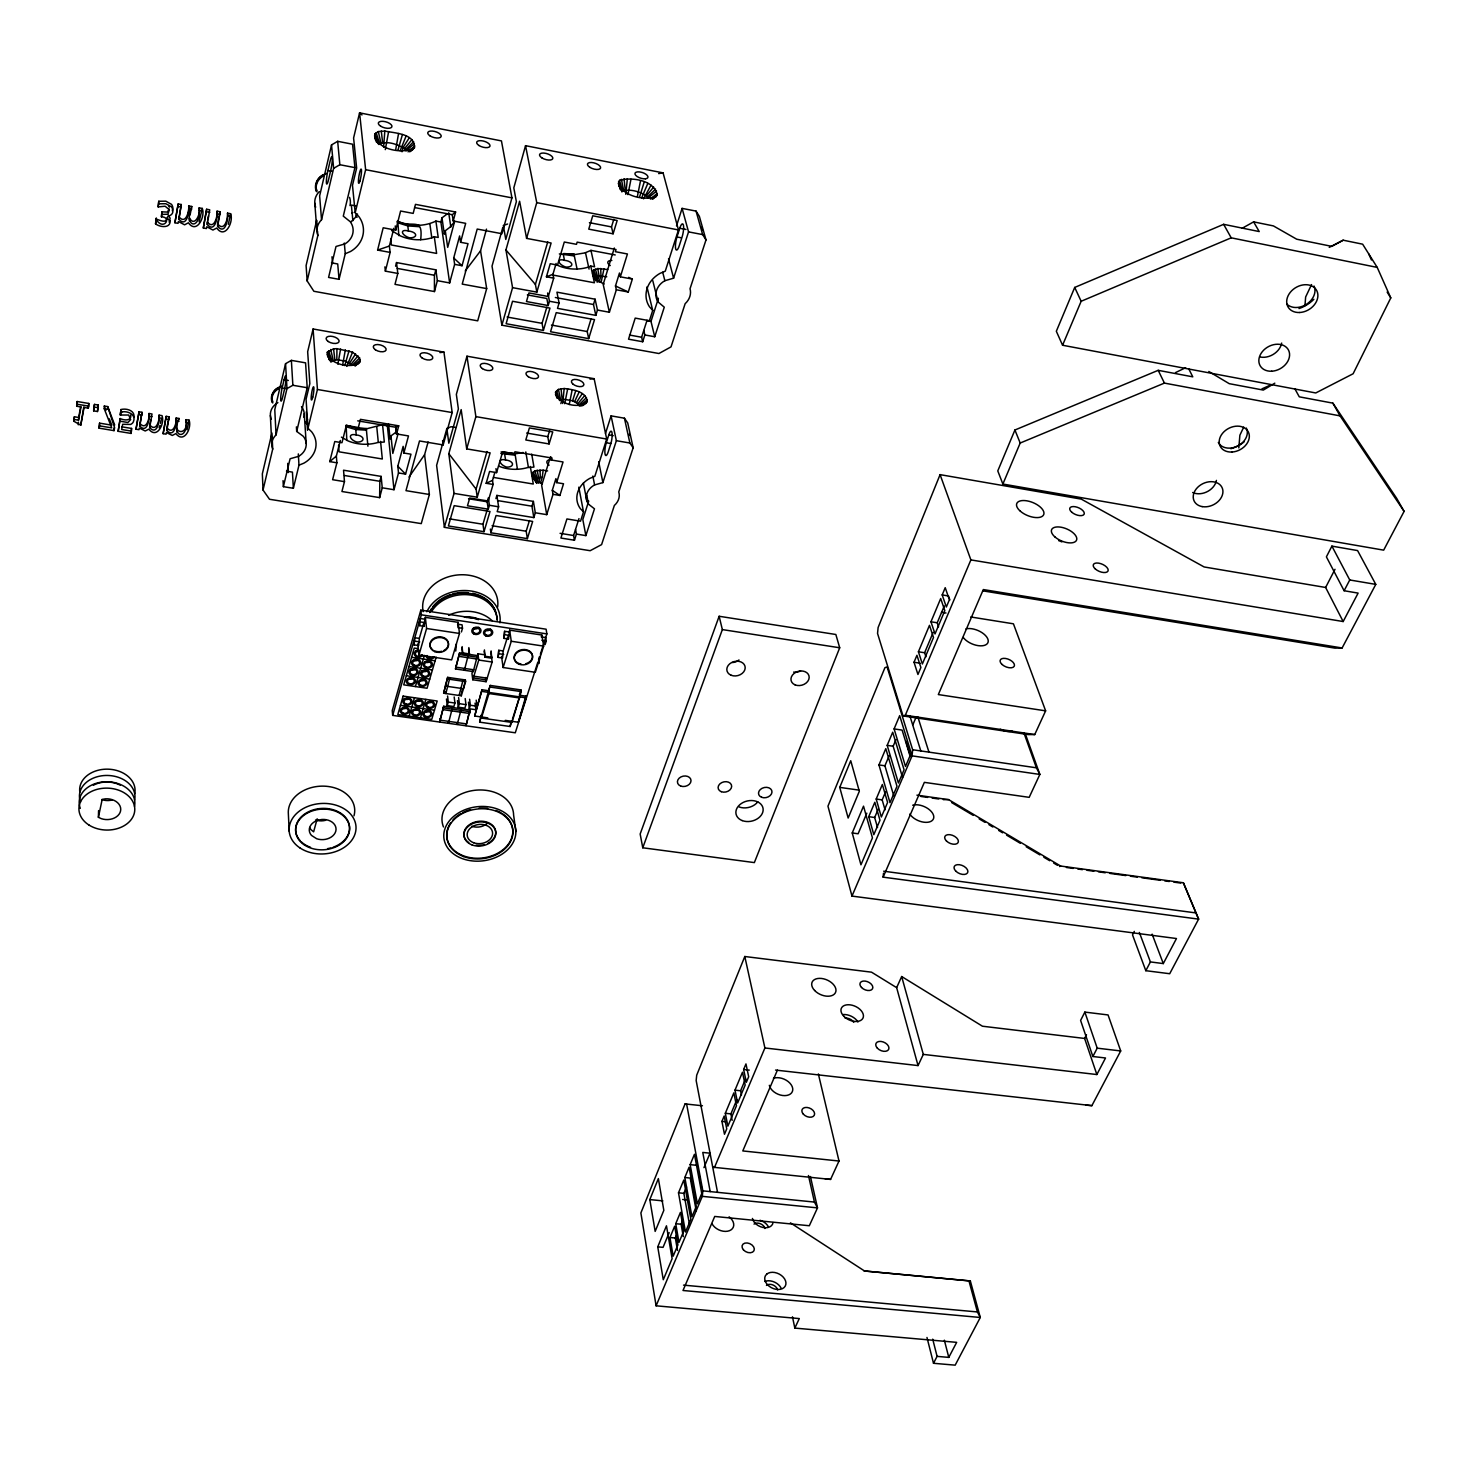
<?xml version="1.0" encoding="UTF-8"?>
<svg xmlns="http://www.w3.org/2000/svg" width="1478" height="1478" viewBox="0 0 1478 1478"><rect width="100%" height="100%" fill="white"/><g stroke="black" fill="none" stroke-linecap="round" stroke-linejoin="round"><path stroke-width="1.5" d="M176.159 417.997C176.972 423.244 174.367 438.818 166.848 430.467L169.139 416.833L166.183 416.334L163.134 433.682L166.09 434.162L166.423 432.537L172.298 435.456L175.919 433.59C183.826 444.102 192.103 428.047 189.073 420.158L186.117 419.66C189.147 437.396 169.527 433.719 179.115 418.496L176.159 417.997C176.824 423.188 173.166 435.474 166.866 427.77L169.139 416.833M163.134 433.682L166.183 416.334M166.848 430.467L166.866 427.77M149.703 427.585L152.012 413.988L149.038 413.489C149.795 418.754 147.32 434.366 139.745 425.978L141.999 412.307L139.024 411.826L136.013 429.211L138.987 429.692L139.32 428.066L145.232 430.985L148.853 429.137C156.834 439.668 165.037 423.595 162.026 415.651L159.051 415.152C159.79 420.436 156.04 432.703 149.721 424.888L149.703 427.585C157.241 436.065 159.864 420.473 159.051 415.152M166.94 218.208C166.349 226.54 150.091 213.737 158.552 222.476C165.259 228.61 171.282 216.915 161.435 216.841L161.933 211.871L167.199 212.056L169.305 209.192M161.435 216.841L161.933 211.871M156.335 220.813L156.354 218.264M161.915 214.421L167.919 214.199L169.342 209.728L165.111 206.218L158.164 206.902L158.774 201.267L165.813 201.174L171.485 204.333A7.833 6.891 8.3 0 1 172.852 208.176L172.335 210.892M158.164 206.902L158.774 201.267M158.756 203.816L165.795 203.724L171.485 206.865A7.833 6.891 8.2 0 1 172.852 210.726C173.388 217.765 162.192 214.901 170.155 220.795C170.617 228.684 159.735 227.242 155.541 223.843L156.169 218.227M336.929 348.66L352.54 352.133L359.579 357.935L352.004 365.417L345.87 361.223L336.836 359.653L336.929 348.66L333.566 348.808L327.266 352.281L329.483 360.189M384.816 131.043C394.571 133.186 415.226 133.426 414.468 147.782C403.18 154.525 375.56 149.888 374.821 134.036L378.331 131.579L384.816 131.043L383.596 147.135M379.643 497.624L379.828 481.292L381.121 476.396L343.543 470.207L344.466 481.643L341.935 491.509L379.643 497.624L382.248 487.814L381.121 476.396M136.013 429.211L139.024 411.826M139.745 425.978L141.999 412.307M346.813 440.407L346.148 425.128L355.939 427.936L366.285 428.509L367.911 446.19M130.766 415.022C131.727 421.267 123.764 420.436 120.198 418.533L118.148 431.299L131.062 433.423L131.579 428.435L121.713 426.809M131.062 433.423L131.579 428.435M564.171 388.511C572.522 389.453 586.323 391.245 587.283 401.591C579.099 409.665 557.502 404.067 555.525 392.206L558.425 389.416L564.171 388.511L562.675 403.494M620.446 189.757L618.469 183.586L619.504 180.353C631.753 176.843 654.736 180.113 657.193 195.244L652.98 198.994M627.337 178.727L625.804 194.375M118.148 431.299L120.198 418.533M120.124 421.212L127.921 422.505L130.655 419.604L128.715 415.022L120.346 415.022L120.956 409.554C126.295 408.039 135.219 410.404 133.925 417.424M120.568 415.059L120.642 412.38L121.787 412.048M120.346 415.022L120.956 409.554M109.298 418.791L111.792 425.165L99.58 423.151L99.063 428.158L114.046 430.634L114.12 427.918M98.398 817.297L102.185 799.395L105.492 798.841A13.856 10.401 1.2 0 1 120.568 810.96A13.856 10.401 1.2 0 1 101.261 818.646L98.398 817.297L98.583 810.591M114.046 430.634L114.619 427.696L107.709 406.598L104.31 406.044L104.236 408.722L111.718 427.863L99.488 425.867L99.58 423.151M592.66 271.527L595.837 278.899L592.604 273.208L593.583 270.141L597.74 268.534L607.68 269.532M97.474 411.512L98.287 405.046L94.481 404.399L93.761 408.187L93.668 410.866L97.474 411.512L98.287 405.046M93.668 410.866L94.481 404.399M74.362 416.778L73.9 421.267L80.754 425.221L84.08 407.466L88.31 408.168L88.791 403.457L77.189 401.517L76.69 406.228L81.013 406.949L78.537 420.177L74.233 419.475L74.362 416.778L78.667 417.48L78.537 420.177M88.31 408.168L88.791 403.457M78.297 424.814L78.408 422.117M80.754 425.221L83.784 406.986M76.69 406.228L77.189 401.517M535.701 481.588L535.886 478.281L542.278 477.135L543.147 470.189L534.814 470.817L532.172 473.477L532.801 477.191L536.662 482.826L532.801 477.191M398.838 235.649L397.767 221.016C412.177 229.127 423.355 215.64 420.676 239.732M1304.945 305.687L1305.647 296.986L1311.54 284.589M1238.823 447.908L1239.876 435.216L1243.719 427.142M1134.31 931.399L1132.517 934.89L1145.82 970.695L1169.708 973.725L1198.603 919.131L883.123 877.156L883.511 873.202M851.975 896.093L912.055 755.868L912.647 749.752L887.096 666.929L884.934 667.668L827.957 806.175L851.975 896.093L1176.47 938.53L1163.297 963.582L1150.401 961.919L1139.372 932.47M656.103 1305.813L702.29 1196.349L702.844 1190.862L686.623 1104.048L685.071 1103.918L640.879 1212.958L656.103 1305.813L799.302 1318.579L794.831 1328.094L956.672 1342.357L948.784 1357.395L937.089 1356.379L933.505 1363.289L955.176 1365.155L980.284 1317.471L970.344 1280.964L864.297 1270.969L970.344 1280.964M603.966 268.848L601.103 282.464M340.587 349.03L337.889 364.235M345.335 349.88L342.637 365.066M388.64 131.56L385.296 149.629M398.561 133.519L395.753 149.352M355.089 366.101L359.948 361.907L359.579 357.935M567.663 388.88L564.707 403.716M572.189 389.675L569.252 404.492M630.977 179.207L627.91 194.634M640.454 181.055L637.387 196.482M73.9 421.267L74.233 419.475M78.667 417.48L80.717 406.468M99.063 428.158L99.488 425.867M155.541 223.843L156.151 220.776M199.16 207.862C201.23 231.27 182.81 227.594 191.789 206.495L188.685 205.904C189.535 211.354 186.764 228.517 178.856 219.206L181.295 204.537L178.173 203.946L174.921 222.753L178.044 223.326L178.395 221.515L184.584 224.822L188.408 222.79C196.666 234.503 205.571 216.712 202.283 208.435L199.16 207.862C200.86 213.811 194.634 227.741 189.424 217.968M174.921 222.753L178.173 203.946M178.856 219.206L181.295 204.537M188.685 205.904C189.369 211.317 185.637 225.377 178.856 216.656M149.038 413.489C149.777 418.717 146.119 431.022 139.782 423.281M190.052 215.031L191.789 206.495M150.035 423.65L150.83 419.77M202.283 208.435L199.105 221.792M160.418 423.373L161.213 419.512M217.654 226.337L220.185 211.779L217.081 211.188C217.987 216.601 215.086 233.727 207.271 224.453L209.728 209.821L206.624 209.248L203.317 227.982L206.421 228.554L206.791 226.762L212.924 230.051L216.749 228.018C224.933 239.695 233.912 221.922 230.605 213.719L227.52 213.128C228.166 218.541 224.286 232.545 217.58 223.788L217.654 226.337C225.432 235.704 228.48 218.578 227.52 213.128M203.317 227.982L206.624 209.248M207.641 219.889L208.472 215.862M217.081 211.188C217.709 216.545 213.959 230.586 207.216 221.903L207.271 224.453M217.931 222.402L220.185 211.779M179.115 418.496C170.173 437.931 188.685 441.072 186.117 419.66M228.333 224.342L230.605 213.719M187.022 429.765L189.073 420.158M344.3 243.039L345.261 253.717L339.053 279.324L328.578 277.421L336.005 246.475L344.891 243.907A18.105 16.055 -0.4 0 0 350.249 221.718L343.284 216.139L354.923 167.624L352.558 144.216L337.668 141.315L331.534 144.918L319.636 195.946L321.539 219.76A18.105 16.055 -0.4 0 0 317.844 235.501L307.165 280.949L313.872 291.277L477.708 320.837L486.687 288.598L480.553 250.835L486.502 229.127M327.894 170.58L330.037 161.435A9.237 1.201 -80.7 0 1 332.291 157.721A9.237 1.201 -80.7 0 1 330.795 170.099L328.652 179.263A9.219 1.201 -80.7 0 1 326.398 182.903A9.219 1.201 -80.7 0 1 327.894 170.58L332.328 171.43M298.316 453.912L298.981 465.182L293.365 488.276L283.37 486.668L290.094 458.753L298.519 456.369A17.219 14.429 -0.5 0 0 303.378 436.379L296.69 431.428L307.221 387.735L305.558 362.849L291.369 360.373L285.568 363.68L274.779 409.683L276.053 434.883A17.219 14.429 -0.5 0 0 272.709 449.072L263.029 490.031L269.513 499.268L421.267 523.618L429.377 494.483L424.592 454.744L428.103 441.94M282.132 387.993L284.072 379.754A8.665 1.108 -81.2 0 1 286.03 377.112A8.665 1.108 -81.2 0 1 284.57 388.954L282.631 397.212A8.646 1.108 -81.3 0 1 280.691 399.781A8.646 1.108 -81.3 0 1 282.132 387.993L286.363 388.714M321.539 219.76L333.622 168.363L331.534 144.918M276.053 434.883L286.972 388.603L285.568 363.68M429.377 494.483L405.988 490.659L419.512 440.961L443.16 444.933L452.176 412.565L443.954 352.133L313.096 328.984L307.664 351.709L309.844 383.615L306.075 399.226L307.978 428.269L311.599 431.761A27.066 22.669 -0.5 0 1 303.914 463.15L298.981 465.182M345.261 253.717L350.471 251.519A28.451 25.218 -0.4 0 0 358.951 216.693L355.2 212.758L365.639 169.693L359.579 112.845L501.448 140.909L511.942 197.867L501.947 233.727L477.209 229.053L462.226 284.109L486.687 288.598M307.978 428.269L317.437 389.49L313.096 328.984M398.007 149.943L402.441 134.516M344.78 365.583L349.03 350.766M400.15 150.774L406.136 135.939M346.813 366.378L352.54 352.133M402.034 151.791L403.143 147.394L409.351 137.676M395.587 266.206L396.529 262.567L435.862 269.827L437.359 280.672L434.458 291.554L394.995 284.349L397.804 273.43L385.37 271.139L390.118 252.405L377.611 250.078L383.19 227.778L395.753 230.143L400.593 211.021L413.175 213.405L415.484 204.37L455.612 212.001L453.229 220.998L465.681 223.344L460.582 242.3L468.027 243.685L462.041 265.726L454.651 264.359L453.709 258.003L459.621 235.963L460.582 242.3M344.466 481.643L332.605 479.703L336.892 462.799L329.742 461.616L334.785 441.516L341.972 442.698L346.332 425.479L358.341 427.493L360.429 419.346L398.727 425.83L396.584 433.941L408.482 435.936L403.882 453.025L410.976 454.208L405.582 474.105L398.506 472.942L397.804 466.235L403.143 446.356L403.882 453.025M336.892 462.799L336.356 456.074L340.309 440.481M390.118 252.405L389.379 246.032L393.869 228.259M437.359 280.672L449.645 282.945L440.887 222.014L441.977 217.857L447.021 214.07M397.397 430.394A39.278 33.273 -3.2 0 1 394.811 433.091L390.968 435.881L390.118 439.058L388.548 423.927M454.54 221.497A41.199 36.876 -4.8 0 1 449.349 227.686L445.284 230.734L444.342 234.226L441.977 217.857M434.458 291.554L434.421 275.259L435.862 269.827M398.044 433.793L392.815 453.432L390.968 435.881M454.651 221.294L447.705 247.38L445.284 230.734M382.248 487.814L393.998 489.717L398.506 472.942M449.645 282.945L454.651 264.359M501.097 451.917L515.009 453.561L517.411 469.191M317.179 818.794L313.632 831.837L311.156 829.823A13.357 10.087 -3.6 0 1 309.641 827.495M563.173 253.976L574.185 254.253L563.617 253.532M455.501 427.475L451.049 426.736L446.873 428.491L436.62 465.348L444.379 527.332L590.165 550.703L601.601 544.606L614.349 505.476A16.609 13.69 -11.5 0 0 618.765 491.934L633.157 447.779L627.707 422.93L624.437 418.2L611.079 415.872L605.5 433.423M575.552 529.364L576.42 534.075L574.462 540.227L560.901 538.047L566.924 518.944L580.54 521.18L583.496 511.85L580.3 508.561A26.105 21.523 -11.5 0 1 589.888 478.336L594.821 476.341L606.701 439.04L594.138 378.701L466.974 356.198L456.351 394.386L458.383 408.981L448.813 443.215L446.873 428.491M502.742 227.649L492.026 266.151L501.892 325.197L658.929 353.519L671.012 346.887L685.145 303.692A17.496 15.094 -16.5 0 0 690.041 288.727L706.004 239.916L699.371 216.379L696.046 211.095L682.097 208.38L676.499 225.912M643.798 330.462L644.87 334.952L642.69 341.751L628.538 339.183L635.207 318.103L649.415 320.708L652.722 310.417L649.433 306.722A27.491 23.722 -16.5 0 1 660.075 273.338L665.266 271.176L678.457 229.94L663.086 172.871L525.54 145.675L513.808 187.872L516.376 201.655L505.79 239.454L503.333 225.506L507.619 224.009M160.03 425.294L159.125 427.733M448.813 453.709L461.173 409.609L466.697 448.887L490.123 452.841L477.246 497.199L454.042 493.393L448.813 453.709L476.101 489.144L477.246 497.199M505.938 249.967L519.609 201.23L526.593 238.383L551.109 243.02L536.847 292.127L512.57 287.656L505.938 249.967L535.405 284.46L536.847 292.127M509.06 631.956L504.608 631.291L503.998 638.385L508.45 639.05L509.633 630.145L541.872 635.041L541.281 636.852L545.715 637.517L546.287 640.972L545.123 644.593L544.569 641.138L546.878 633.896L546.103 629.203L420.824 610.137L392.243 710.604L392.686 715.389L515.286 732.792L537.844 662.144M444.379 527.332L454.042 493.393M466.697 448.887L475.879 416.63L466.974 356.198M501.892 325.197L512.57 287.656M526.593 238.383L536.754 202.634L525.54 145.675M392.686 715.389L421.341 614.83L420.824 610.137M414.136 644.87L414.819 637.739L419.327 638.422L418.662 645.535L414.136 644.87L413.766 641.378M419.623 625.656L420.288 618.506L424.814 619.19L424.149 626.339L419.623 625.656L419.235 622.183M419.327 638.422L423.78 622.866L424.149 626.339M424.814 619.19L425.35 617.361L458.088 622.33L459.492 633.452L451.658 659.89L418.958 655.05L417.757 643.872M418.958 655.05L426.588 628.501L425.35 617.361M415.41 686.549L424.408 655.364M409.147 716.183L414.487 697.745M476.101 489.144L487.001 451.492M535.405 284.46L547.747 241.856M488.257 509.171L487.167 501.781L488.313 497.901L489.403 505.291L488.257 509.171L467.473 505.79L469.727 498.012L488.22 501.024L493.098 484.433L486.151 483.288L489.587 471.464L496.571 472.627L502.686 451.806L514.344 453.764L514.935 451.788L552.088 458.051L551.479 460.027L563.044 461.967L556.652 482.622L563.524 483.768L559.885 495.463L553.012 494.336L552.31 490.308L555.913 478.613L556.652 482.622M548.079 294.214L549.446 301.253L548.19 305.54L526.464 301.549L528.939 292.94L548.301 296.505L553.696 278.141L546.417 276.792L550.241 263.712L557.52 265.079L564.3 242.022L576.494 244.332L577.159 242.133L616.012 249.505L615.347 251.685L627.429 253.976L620.354 276.829L632.344 279.083L628.298 291.997L616.344 289.78L615.476 285.956L619.467 273.024L620.354 276.829M436.176 657.119L427.068 688.249L403.716 684.85L414.209 648.066L418.145 648.657M420.454 717.791L425.849 699.39M493.098 484.433L492.507 480.405L494.797 472.554M553.696 278.141L552.938 274.317L556.116 263.453M484.027 531.674L489.994 511.48L454.189 505.661L448.388 525.965L484.027 531.674L482.955 524.247L487.112 510.132M543.387 330.444L549.964 308.108L512.533 301.272L506.123 323.719L543.387 330.444L542.056 323.349L546.823 307.147M461.413 631.956L462.503 628.298L457.995 627.633L458.088 622.33M495.924 498.622L496.885 495.407L533.392 501.393L535.313 512.792L533.835 517.596L497.181 511.628L498.603 506.788L496.885 495.407M447.649 677.349L443.64 693.219L461.321 695.787L465.607 681.617L465.385 679.954L447.649 677.349L443.64 693.219M455.741 651.059L456.388 643.965M490.899 532.782L496.035 515.489L532.653 521.438L527.387 538.639L490.899 532.782L490.363 529.069M559.09 303.008L557.502 308.366L595.819 315.368L597.463 310.047L595.098 299.203L556.929 292.164L559.09 303.008L549.446 301.253M443.677 706.244L439.705 721.911L443.677 706.244L470.059 710.05L466.013 725.643L465.81 723.961M477.394 655.585L459.566 652.925L455.483 668.961L473.256 671.585L477.93 653.775L484.599 654.772M455.483 668.961L459.566 652.925M454.189 696.988L454.928 703.029L453.857 706.558L447.224 705.597L448.277 702.087L447.575 696.027M468.84 647.586L469.394 654.865L462.688 653.867L462.152 646.588M459.122 695.454L463.168 679.621M461.653 692.332L462.725 688.803M465.385 679.954L463.464 688.711L445.746 686.143L445.543 684.462M465.2 698.577L465.958 704.636L464.905 708.147L458.272 707.186L459.344 703.676L458.605 697.616M490.881 652.186L492.137 662.033L486.096 681.709L472.775 679.769L478.761 660.056L477.93 653.775M549.095 443.936L552.754 431.927L529.401 427.918L525.798 439.982L549.095 443.936L547.784 436.657L549.594 430.671M613.111 233.801L617.176 220.481L592.733 215.788L588.761 229.145L613.111 233.801L611.504 226.91L613.813 219.317M596.262 280.524L597.555 276.275L595.32 269.125M535.701 481.736L536.976 477.542L534.814 470.817M597.149 282.28L599.089 275.906L597.74 268.534M536.551 483.398L538.472 477.08L537.179 470.115M560.846 403.605L562.139 399.374L561.03 388.696M599.015 282.224L600.973 275.85L600.696 268.442M475.048 703.122L475.916 709.717L469.302 708.775L470.373 705.265L469.616 699.223M491.102 650.911L491.712 658.19L485.024 657.193L484.433 649.914M538.361 483.251L540.283 476.951L540.006 469.912M533.835 517.596L531.932 506.197L533.392 501.393M595.819 315.368L593.472 304.505L595.098 299.203M468.896 713.874L466.549 723.906L440.222 720.174L440.038 718.474M470.059 710.05L469.745 713.468L443.345 709.68L443.16 707.999M540.357 483.435L542.278 477.135M527.387 538.639L526.186 531.23L529.457 520.496M588.687 338.628L594.525 319.618L556.227 312.634L550.555 331.737L588.687 338.628L587.209 331.534L591.071 318.897M550.352 457.072L541.669 485.412L546.731 514.64L535.313 512.792M614.312 248.008L603.19 284.404L609.379 312.246L597.463 310.047M488.59 690.725L490.234 685.423L520.977 689.93L521.217 691.593L511.961 722.428L481.403 718.068L488.978 693.533L488.59 690.725L481.994 689.764L474.678 715.999L487.795 717.883M474.678 715.999L481.994 689.764M587.357 399.688L579.376 406.117L577.861 403.697L572.633 400.778L575.773 390.561M503.185 650.967L498.751 650.302L498.141 657.377L502.575 658.043L503.185 650.967L507.268 637.794M639.568 197.054L644.205 182.034M498.141 657.377L498.751 650.302M503.998 638.385L504.608 631.291M481.034 715.26L479.648 722.151L510.15 726.511L511.794 721.301L511.961 722.428M479.648 722.151L490.234 685.423M641.674 197.867L647.807 183.42M643.558 198.865L651.041 185.138M546.731 514.64L553.012 494.336M609.379 312.246L616.344 289.78M541.872 635.041L543.664 646.126L535.313 672.287L503.13 667.52L511.277 641.249L509.633 630.145M397.767 221.016L397.268 222.605L407.799 225.912L418.958 226.67L418.828 224.989M511 721.356L510.15 726.511M520.977 689.93L519.295 695.196L525.854 696.156L526.113 697.838L518.316 722.243L505.254 720.377M512.441 719.269L518.907 698.909M574.462 540.227L573.593 535.516L578.97 518.612M606.294 442.753L608.807 434.883A8.406 1.995 -80.5 0 1 611.984 432.537A8.406 1.995 -80.5 0 1 610.728 444.047L608.197 451.935A8.388 1.995 -80.5 0 1 605.056 454.226A8.388 1.995 -80.5 0 1 606.294 442.753L610.765 443.529M525.854 696.156L518.316 722.243M588.724 501.06L582.831 519.535L585.879 535.609L576.42 534.075M538.528 660.001L539.673 656.417L539.082 663.474M540.375 654.237L543.867 643.318M642.69 341.751L641.618 337.243L647.031 320.283M676.961 236.96L679.751 228.259A8.942 2.199 -79.3 0 1 683.372 224.933A8.942 2.199 -79.3 0 1 682.097 236.942L679.289 245.662A8.905 2.18 -79.4 0 1 675.686 248.914A8.905 2.18 -79.4 0 1 676.961 236.96L681.099 237.755M644.87 334.952L654.736 336.762L651.004 321.41L658.412 298.26M585.879 535.609L594.47 508.82L588.466 504.146L586.784 495.241M588.466 504.146A16.609 13.69 -11.5 0 1 594.599 484.932L602.895 482.604L616.363 440.703L611.079 415.872M654.736 336.762L664.269 307.184L658.061 301.937A17.496 15.094 -16.5 0 1 664.878 280.709L662.698 272.229M664.878 280.709L673.599 278.197L688.545 231.88L682.097 208.38M719.139 616.271L640.159 834.017L642.764 847.781L754.353 862.598L839.707 647.77L835.846 634.487L719.139 616.271L722.354 629.591L642.764 847.781M744.801 956.506L764.902 1047.976L918.041 1065.583L896.647 987.655L871.521 972.173L744.801 956.506L696.711 1075.171L696.156 1080.529L717.532 1192.321M983.055 590.886L1334.985 648.14L1342.116 647.974L1375.778 584.383L1357.58 550.573L1331.9 546.121L1326.394 556.855L1344.112 590.738L1358.116 593.103L1343.169 621.536L1325.618 587.468L1204.145 566.961L1081.286 499.121L940.082 474.641L878.117 627.522L877.544 633.452L903.021 715.925L1028.171 734.584L1034.729 734.566L1045.63 710.844L1013.428 623.808L970.732 616.973M649.821 1199.582L658.357 1178.576L663.825 1210.353L655.16 1231.396L649.821 1199.582L662.865 1200.875M839.744 787.386L850.737 760.727L859.328 791.284L848.15 818.036L839.744 787.386L858.958 790.102M678.494 1192.801L683.778 1180.072L690.873 1219.295L685.478 1232.061L678.494 1192.801L683.871 1193.356L686.513 1186.982M684.831 1177.504L689.081 1167.232L696.286 1206.418L691.944 1216.727L684.831 1177.504L690.226 1178.058L696.212 1210.722M690.152 1164.646L694.457 1154.281L701.754 1193.467L697.376 1203.849L690.152 1164.646L697.376 1165.385M657.747 1246.859L666.467 1225.816L672.12 1258.665L663.271 1279.726L657.747 1246.859L663.049 1247.358L669.183 1232.634M669.959 1237.511L674.67 1226.223L677.922 1244.882L673.174 1256.171L669.959 1237.511L675.335 1238.01L676.906 1234.259M675.723 1223.71L680.453 1212.348L683.778 1230.989L678.993 1242.37L675.723 1223.71L681.099 1224.227L682.688 1220.44M721.929 1121.396L724.183 1116.001L726.751 1128.859L724.479 1134.254L721.929 1121.396L725.624 1121.784M725.31 1113.303L733.845 1092.889L736.469 1105.747L727.878 1126.162L725.31 1113.303L730.871 1113.895L732.164 1120.324M734.991 1090.154L742.473 1072.252L745.171 1085.074L737.633 1102.994L734.991 1090.154L740.589 1090.782L741.476 1095.05M743.637 1069.481L745.965 1063.92L748.681 1076.741L746.335 1082.302L743.637 1069.481L749.272 1070.109M914.014 662.255L916.933 655.29L920.886 667.502L917.949 674.485L914.014 662.255L920.221 663.216M918.411 651.78L929.477 625.342L933.505 637.498L922.364 663.991L918.411 651.78L924.618 652.759L925.949 656.823M930.955 621.795L940.692 598.535L944.811 610.617L935.02 633.933L930.955 621.795L937.218 622.774L938.567 626.82M942.188 594.932L945.218 587.69L949.393 599.772L946.345 607.015L942.188 594.932L948.488 595.948L949.874 599.976M703.953 1167.657L710.013 1153.191L702.771 1152.434L710.197 1191.601M1188.7 368.743L1192.764 376.835L1158.198 370.331L1014.924 430.006L997.779 470.909L1002.878 484.045L1383.667 550.149L1404.1 511.37L1396.728 498.419L1332.879 403.143L1299.273 396.825L1294.839 388.751M1242.259 228.222L1253.621 221.866L1259.219 231.566L1223.636 224.323L1074.709 287.434L1056.327 331.257L1062.571 345.242L1315.753 392.963L1353.127 373.749L1390.78 297.909L1377.219 267.407L1362.642 244.184L1343.188 240.193L1329.239 247.38M730.871 1113.895L736.875 1099.632M740.589 1090.782L745.596 1078.848M924.618 652.759L933.154 632.436M937.218 622.774L944.313 605.888M878.948 764.939L885.802 748.644L896.998 786.296L889.996 802.665L878.948 764.939L884.916 765.789L893.747 795.755M887.188 745.374L892.712 732.22L904.074 769.779L898.421 783.007L887.188 745.374L893.155 746.242L902.596 777.594M894.098 728.913L899.677 715.629L911.205 753.096L905.497 766.454L894.098 728.913L902.116 730.095L910.226 756.588M852.233 832.964L863.521 806.157L872.445 837.878L860.953 864.796L852.233 832.964L858.108 833.777L866.829 813.177M764.902 1047.976L714.484 1167.454L712.821 1167.214L830.581 1179.407L839.005 1161.024L818.35 1073.915M903.021 715.925L905.312 715.26L970.88 559.903L940.082 474.641M1002.878 484.045L1020.19 443.031L1164.424 383.098L1340.066 415.872L1404.1 511.37M884.916 765.789L889.202 755.609M893.155 746.242L895.927 739.684M1062.571 345.242L1081.157 301.272L1231.211 237.829L1377.219 267.407M868.731 816.669L874.828 802.258L879.983 820.253L873.812 834.682L868.731 816.669L874.662 817.5L877.526 827.495M876.195 799.044L882.348 784.504L887.594 802.443L881.35 817.02L876.195 799.044L882.163 799.894L885.063 809.87M912.831 724.867L916.286 716.738M874.662 817.5L878.172 809.26M882.163 799.894L885.691 791.58M777.41 1070.146L742.787 1150.937L839.005 1161.024M883.123 877.156L924.36 782.361L1029.187 797.344L1039.847 774.435L1025.289 733.753M896.647 987.655L901.672 976.533L982.445 1026.212L1084.612 1038.443L1096.861 1074.543L923.307 1054.387L901.672 976.533M918.041 1065.583L923.307 1054.387M574.628 401.554L579.21 391.892M1085.979 1105.138L1091.872 1105.655L1120.712 1050.95L1108.057 1014.943L1084.852 1012.097L1080.603 1020.43L1092.87 1056.511L1105.507 1057.989L1096.861 1074.543M1084.612 1038.443L1086.496 1034.766M1325.618 587.468L1335.004 569.307M1092.87 1056.511L1097.212 1048.161L1084.852 1012.097M1145.82 970.695L1150.401 961.919M1344.112 590.738L1349.747 579.967L1331.9 546.121M169.139 222.162L170.155 218.227L168.178 215.215M349.695 363.034L355.588 353.87M576.42 402.552L582.277 393.591M595.856 277.827L599.089 275.906L606.774 276.792M409 477.024L424.592 454.744M465.237 270.954L480.553 250.835M336.836 359.653L331.201 361.796L327.266 352.281M414.394 143.606L406.062 150.867L404.621 148.539L411.919 139.616M351.08 364.198L357.99 355.847M656.546 191.05L648.066 198.089L646.422 195.761L653.682 187.078M577.861 403.697L584.752 395.55M404.621 148.539C397.434 144.271 386.423 140.188 378.867 144.493L374.821 134.036M307.609 419.697L305.724 422.597L307.941 424.703M405.619 149.721L413.637 141.648M647.512 196.943L655.567 189.092M578.877 404.917L586.489 397.619M408.039 151.828L414.727 146.008M353.963 365.306L360.262 360.004M329.742 461.616L336.356 456.074M650.394 199.087L657.174 193.452M414.579 207.548L452.286 214.698L455.612 212.001M409.517 151.698L414.468 147.782M410.127 151.606L413.212 149.241M355.311 365.399L359.948 361.907M652.094 199.013L657.193 195.244M1183.379 882.772L1198.603 919.131L1183.379 882.772L1060.65 866.034L948.617 799.635L943.278 799.635M272.192 402.459A15.039 12.748 0 0 1 278.067 387.735L281.762 386.109M580.928 406.099L587.283 401.591M582.517 405.693L586.304 403.198M572.633 400.778L563.968 399.263L559.534 400.501L556.559 390.617M351.838 213.22L352.873 212.555M1274.812 383.171L1263.32 390.081L1229.234 383.67L1208.801 371.477M333.622 168.363L339.848 164.723L354.923 167.624M286.972 388.603L292.866 385.278L307.221 387.735M358.711 363.514C348.753 367.967 334.564 364.715 327.58 356.253M656.214 196.703C644.168 200.528 626.543 196.796 619.042 185.988M646.422 195.761C639.641 191.567 630.238 188.667 622.534 191.087L619.504 180.353M1343.188 240.193L1331.77 246.364L1296.723 239.214L1273.408 225.912L1253.621 221.866M357.731 420.842L395.864 427.29L398.727 425.83M1175.472 372.622L1185.652 367.708M1059.541 866.533L1060.65 866.034M486.151 483.288L492.507 480.405M1261.935 388.862L1271.117 384.797M316.255 191.383A15.796 14.152 0.4 0 1 322.61 175.088L326.49 173.425M397.12 221.386C409.388 226.448 423.853 227.021 435.899 221.072L440.887 222.014M435.899 221.072L438.209 237.459L434.292 236.739L431.373 237.958A41.199 36.876 -4.8 0 1 400.261 235.852L391.522 230.494M615.217 254.955L590.96 250.373L584.918 252.904L574.055 254.715M590.96 250.373L594.581 266.797L590.775 266.077L587.874 267.278A40.553 35.823 -13.2 0 1 557.52 265.264M355.625 428.269L366.285 428.86L382.562 424.722L384.317 442.033L377.795 442.532A39.278 33.273 -3.2 0 1 348.087 440.924L341.4 437.137M531.729 454.134L533.946 467.085L527.554 467.602A38.594 32.442 -8.9 0 1 498.548 466.05M546.417 276.792L552.938 274.317M377.611 250.078L389.379 246.032M523.194 452.508L514.917 453.894L504.515 453.34M658.652 173.591L663.086 172.871M439.927 352.595L443.954 352.133M120.9 412.233C126.812 410.219 136.641 414.228 133.389 421.71A5.949 4.951 5.2 0 1 130.507 424.445L122.674 424.297L121.658 429.507L131.524 431.133M589.999 379.125L594.138 378.701M345.667 426.643L355.755 429.544L366.396 430.135L366.285 428.509M500.802 453.469L515.12 455.169L515.009 453.561M559.349 253.902L574.314 255.916L577.067 268.978M683.538 1285.139L977.401 1311.947L980.284 1317.471L683.002 1290.497L714.724 1216.449L809.316 1225.742L817.5 1207.877L810.424 1176.525M702.844 1190.862L814.433 1202.076L817.5 1207.877L702.29 1196.349M682.67 1199.489L687.787 1199.877M685.071 1103.918L702.438 1105.766M775.562 1070.072L1091.872 1105.655M825.094 1178.76L830.581 1179.407M1097.212 1048.161L1120.712 1050.95M883.696 871.207L1195.369 912.85M1066.395 867.475L1073.25 868.417M1077.832 869.027L1082.413 869.655M1086.977 870.283L1093.831 871.226M1098.413 871.835L1105.267 872.777M1109.849 873.406L1125.848 875.586M1130.43 876.214L1137.284 877.138M1141.866 877.766L1160.156 880.26M1164.738 880.888L1169.301 881.516M1173.883 882.144L1180.737 883.068M916.914 795.146L948.617 799.635M920.905 796.457L927.611 797.418M932.082 798.046L938.807 799.007M400.446 705.357L434.458 710.216M448.277 702.087L454.928 703.029M459.344 703.676L465.958 704.636M470.373 705.265L476.988 706.207L476.193 700.166M443.862 707.944L470.263 711.731M447.852 679.03L465.607 681.617M490.456 687.104L521.217 691.593M406.321 675.723L429.728 679.141M912.647 749.752L1036.411 767.803L1039.847 774.435L912.055 755.868M482.216 691.445L526.113 697.838M488.978 693.533L519.702 697.986M411.568 657.322L435.086 660.814M473.81 669.793L456.018 667.169L455.815 665.506M408.944 666.541L432.407 669.996M473.865 676.203L487.186 678.162M473.329 677.977L486.631 679.935M415.189 641.212L419.697 641.895M499.25 653.775L503.684 654.44M905.312 715.26L1034.729 734.566M462.965 652.962L469.671 653.96M485.301 656.287L491.989 657.285M459.769 654.588L477.616 657.248M477.061 659.04L459.233 656.398L459.03 654.736M478.761 660.056L492.137 662.033M1045.63 710.844L938.327 694.568L983.313 589.556L1342.116 647.974M457.552 624.159L462.06 624.843L462.503 628.298M420.676 621.979L425.202 622.663M505.106 634.746L509.577 635.429M541.853 640.307L546.287 640.972M426.588 628.501L459.492 633.452M511.277 641.249L543.664 646.126M421.341 614.83L546.878 633.896M722.354 629.591L839.707 647.77M941.504 612.298L946.012 613.019M560.07 533.318L573.593 535.516M449.663 518.889L482.955 524.247M492.082 525.725L526.186 531.23M468.526 498.733L487.167 501.781M286.492 471.149L292.441 472.129L293.365 488.276M489.403 505.291L498.603 506.788M344.485 475.51L379.828 481.292M497.606 500.58L531.932 506.197M77.059 404.215L88.68 406.136M94.37 407.097L98.195 407.725M104.236 408.722L107.635 409.295M138.969 414.505L141.962 415.004M149.019 416.168L151.994 416.667M159.033 417.849L162.007 418.329M166.183 419.031L169.139 419.512M176.159 420.694L179.115 421.175M186.136 422.338L189.092 422.837M493.486 477.431L533.281 484.027L530.306 466.475M970.88 559.903L1343.169 621.536M543.147 470.189L547.617 470.946M1349.747 579.967L1375.778 584.383M384.151 424.999L387.328 425.535L393.998 489.717M608.807 434.883L613.278 435.659M284.072 379.754L288.302 380.474M317.437 389.49L452.176 412.565M475.879 416.63L606.701 439.04M616.363 440.703L629.868 443.012L633.157 447.779M526.667 433.054L547.784 436.657M629.517 335.044L641.618 337.243M507.102 317.031L542.056 323.349M551.442 325.068L587.209 331.534M397.305 268.423L434.421 275.259M555.359 297.503L593.472 304.505M527.35 294.916L546.823 298.482L548.19 305.54M331.497 262.825L337.723 263.971L339.053 279.324M647.087 320.689L651.004 321.41M552.717 275.019L594.415 282.778L590.775 266.077M178.191 206.495L181.314 207.068M188.704 208.453L191.826 209.026M199.216 210.393L202.32 210.984M206.68 211.797L209.784 212.37M217.155 213.737L220.24 214.31M227.594 215.677L230.679 216.25M355.662 205.885L351.358 205.072L352.873 220.702M679.751 228.259L685.977 229.459M365.639 169.693L511.942 197.867M536.754 202.634L678.457 229.94M688.545 231.88L702.66 234.596L706.004 239.916M589.426 222.679L611.504 226.91M604.188 284.072L595.616 279.416L592.604 273.208M542.408 483.712L536.551 480.941M628.667 277.347L632.344 279.083M615.476 285.956L628.298 291.997M951.666 802.591L973.245 815.376M979.138 818.867L985.013 822.359M988.93 824.687L992.865 827.015M998.74 830.488L1002.657 832.816M1006.592 835.144L1020.319 843.291M1026.194 846.765L1039.921 854.912M1043.837 857.24L1049.731 860.732M1053.648 863.041L1057.564 865.369M790.416 1222.842L864.926 1271.246M552.31 490.308L559.885 495.463M534.334 479.112L536.514 480.904M361.981 114.951L359.579 112.845L353.593 138.008L356.641 168.03L352.485 185.341L355.2 212.758M453.709 258.003L462.041 265.726M397.804 466.235L405.582 474.105M1387.14 292.071L1390.78 297.909M532.062 475.269L535.221 480.368M593.971 277.531L595.93 280.875M593.14 275.684L595.301 279.471M1332.879 403.143L1340.066 415.872M1223.636 224.323L1231.211 237.829M532.172 473.477L535.295 479.241M1158.198 370.331L1164.424 383.098M326.934 354.184L329.391 359.413M1074.709 287.434L1081.157 301.272M168.603 205.571L169.342 207.179M329.151 358.36L330.739 361.851M1368.739 253.883L1371.436 259.98M533.115 471.962L535.886 478.281M374.525 135.791L377.869 143.588M374.802 138.193L376.465 142.091M593.583 270.141L596.447 276.94M555.432 394.109L557.151 398.339M1014.924 430.006L1020.19 443.031M104.31 406.044L105.973 410.293M1152.138 934.151L1163.297 963.582M107.709 406.598L114.693 424.999M618.469 183.586L620.538 189.221M555.525 392.206L557.576 397.748M322.61 175.088L323.017 176.178A15.168 13.598 0.4 0 0 316.902 191.807M1023.995 733.088L1036.411 767.803M278.067 387.735L278.437 388.806A14.447 12.249 0 0 0 272.783 402.94M618.506 181.812L621.942 191.955M328.559 350.692L331.959 360.854M376.133 132.595L379.624 143.662M917.838 716.904L928.941 752.117M909.82 715.703L920.794 750.935M905.903 741.143L910.393 755.757M696.046 211.095L702.66 234.596M968.995 1281.056L977.401 1311.947M668.536 258.724L673.599 278.197M944.35 1340.195L948.784 1357.395M932.71 1339.16L937.089 1356.379M926.965 1337.461L933.505 1363.289M652.777 280.654L658.116 302.011M646.958 286.917L652.722 310.417M330.702 349.51L333.197 360.17M808.466 1175.527L814.433 1202.076M378.331 131.579L380.899 143.052M624.437 418.2L629.868 443.012M585.491 252.664L589.057 269.088M558.425 389.416L560.624 399.799M792.467 1316.806L794.831 1328.094M563.432 255.195L564.485 260.35A6.706 3.27 8.9 0 1 571.82 264.137A6.706 3.27 8.9 0 1 565.871 267.075A6.725 2.882 25.5 0 1 558.961 261.735A6.725 2.882 25.5 0 1 564.485 260.331M598.682 461.709L602.895 482.604M621.407 179.318L623.642 190.477M592.844 476.027L594.599 484.932M547.617 292.995L548.301 296.505M583.385 483.029L586.84 500.931M578.803 487.167L583.496 511.85M699.002 1174.105L699.815 1178.446M700.627 1182.806L701.44 1187.148M683.871 1193.356L689.487 1224.523M550.924 456.924L551.479 460.027M681.099 1224.227L683.298 1236.661M675.335 1238.01L677.497 1250.443M525.798 451.935L528.348 467.066M504.719 454.614L505.568 460.027A6.392 3.473 8.3 0 1 512.496 463.889A6.392 3.473 8.3 0 1 506.695 467.103A6.392 3.122 25.3 0 1 500.174 461.838A6.392 3.122 25.3 0 1 505.568 460.009M495.961 468.618L496.571 472.627M452.286 214.698L453.229 220.998M448.702 212.795L450.845 227.113M507.952 635.595L508.45 639.05M501.522 656.361L503.13 667.52M434.292 236.739L436.62 253.422L391.393 244.997L390.672 238.752M515.877 831.523A36.174 27.214 -7.1 0 0 461.395 811.33A36.174 27.214 -7.1 0 0 462.226 858.589A36.174 27.214 -7.1 0 0 515.877 831.523L513.605 815.025A35.934 27.177 -7.1 0 0 472.35 790.638A35.934 27.177 -7.1 0 0 443.474 826.941M429.839 223.64L431.816 237.995M484.211 651.188L485.024 657.193M485.523 677.534L486.096 681.709M481.255 716.941L481.403 718.068M473.256 671.585L473.052 669.922L471.962 673.488L472.775 679.769M442.587 440.573L443.16 444.933M468.618 648.86L469.394 654.865M468.489 654.255L464.388 670.273L464.166 668.61M461.93 647.863L462.688 653.867M468.471 702.179L469.302 708.775M407.799 225.912L408.445 231.067A6.836 3.307 7.4 0 1 415.688 234.891A6.836 3.307 7.4 0 1 409.295 237.792A6.873 2.993 24 0 1 402.441 232.397A6.873 2.993 24 0 1 408.445 231.048M461.118 694.106L461.321 695.787M461.284 708.775L457.256 724.405L457.053 722.724M457.478 700.59L458.272 707.186M449.866 677.681L445.857 693.533L445.654 691.852M395.254 225.931L395.753 230.143M452.49 707.519L448.481 723.148L448.296 721.467M333.566 348.808L334.859 359.745M396.529 262.567L397.804 273.43M446.467 699.002L447.224 705.597M381.287 131.062L382.636 142.738M384.908 266.853L385.37 271.139M395.864 427.29L396.584 433.941M395.605 425.775L396.529 434.403M380.567 441.405L382.322 458.993L339.09 451.825L338.573 445.211M376.798 427.105L378.294 442.255M624.086 178.764L625.194 190.145M337.668 141.315L339.848 164.723M355.755 429.544L356.235 434.975A6.503 3.51 6.6 0 1 363.052 438.874A6.503 3.51 6.6 0 1 356.863 442.07A6.522 3.233 23.7 0 1 350.378 436.749A6.522 3.233 23.7 0 1 356.235 434.975M331.996 256.766L332.587 263.638M323.017 176.178L322.906 174.977L319.895 177.286A15.149 13.579 0.4 0 0 316.809 190.588M316.994 224.656L316.661 220.333L306.094 265.56L307.165 280.949M317.511 231.159L317.844 235.501M314.777 203.151L316.957 231.381M574.185 254.253L574.314 255.916M306.315 411.845L306.87 420.121M307.128 424.001L307.535 430.357M304.265 413.655L306.186 443.455M296.413 426.846L296.69 431.428M291.369 360.373L292.866 385.278M287.73 463.371L288.228 472.554M278.437 388.806L278.363 387.513L275.518 389.638A14.429 12.249 0 0 0 272.728 401.647M283.055 480.609L283.37 486.668M272.709 449.072L271.934 433.017L262.345 473.847L263.029 490.031M270.382 415.521L271.823 445.377M289.189 831.19L288.358 813.805A33.255 25.181 -3.5 0 1 323.978 786.148A33.255 25.181 -3.5 0 1 353.981 815.801M189.276 218.541L189.295 221.09M176.75 429.359L176.769 432.056M800.577 670.92A9.201 7.131 -15.3 0 1 793.668 672.084M738.982 659.964A9.237 7.224 -13.9 0 1 732.423 662.532M757.789 801.852A13.727 10.291 -13.1 0 1 739.111 806.951M701.2 227.409A8.923 2.254 -79.3 0 1 702.364 229.94M610.248 265.56A6.669 3.067 17.8 0 1 607.846 262.012A6.669 3.067 17.8 0 1 611.818 260.498M315.645 207.234A17.828 15.925 0.1 0 1 319.285 191.623M349.547 197.368A17.828 15.925 0.1 0 1 350.009 205.608M357.547 214.218A28.027 25.034 0.1 0 1 350.785 221.829M357.066 217.303A6.891 3.178 15.4 0 1 356.734 213.959M271.268 419.179A16.979 14.337 -0.2 0 1 277.901 402.626M301.494 406.616A16.979 14.337 -0.2 0 1 303.951 417.387M754.039 1224.117A6.355 4.397 25.3 0 1 760.339 1223.71A6.355 4.397 25.3 0 1 764.92 1228.495M766.454 1285.417A6.503 4.582 26.3 0 1 772.865 1284.955A6.503 4.582 26.3 0 1 777.576 1289.906M729.097 1216.819A11.916 8.277 24.6 0 1 729.467 1230.694A11.916 8.277 24.6 0 1 711.953 1223.618M773.049 1222.546A10.937 7.538 25.2 0 1 763.036 1227.479A10.937 7.538 25.2 0 1 752.431 1218.445M759.988 1220.274A10.919 7.556 25.3 0 1 768.394 1226.758M764.754 1281.463A11.159 7.852 26.3 0 1 781.105 1288.059M845.028 1018.009A6.91 4.36 24.3 0 1 853.767 1022.351M842.996 1014.555A11.842 7.482 24.3 0 1 857.961 1021.982M773.456 1078.293A12.415 8.129 24 0 1 791.247 1084.852A12.415 8.129 24 0 1 784.892 1095.623A12.415 8.129 24 0 1 769.317 1085.314M1313.85 299.313A30.299 23.593 -31.5 0 1 1298.996 308.569M1314.016 286.03A16.48 12.803 -31.3 0 1 1306.718 304.135A16.48 12.803 -31.3 0 1 1286.747 304.025M1281.685 343.062A16.11 12.489 -29.8 0 1 1260.383 357.048M1244.088 441.904A28.95 22.262 -27.5 0 1 1230.841 448.702M1246.323 428.047A15.741 12.083 -27.4 0 1 1237.788 445.968A15.741 12.083 -27.4 0 1 1218.315 442.439M1216.412 480.387A15.408 11.787 -26.1 0 1 1192.672 492.507M1058.636 540.634A13.487 6.596 22.9 0 1 1061.888 541.909M965.947 628.871A14.059 7.316 22.7 0 1 985.475 635.503A14.059 7.316 22.7 0 1 982.131 645.794A14.059 7.316 22.7 0 1 963.194 637.369M1012.097 731.037A12.877 6.928 23.6 0 1 1000.255 729.264M912.683 805.214A13.413 7.649 23.4 0 1 931.288 811.514A13.413 7.649 23.4 0 1 927.796 822.267A13.413 7.649 23.4 0 1 909.82 814.101M629.148 434.255A8.388 2.032 -80.4 0 1 629.961 435.622M549.095 465.182A6.355 3.289 17.5 0 1 546.897 461.524A6.355 3.289 17.5 0 1 550.777 459.75M466.106 617.453A28.137 22.41 -6.8 0 1 478.466 619.67M464.184 616.843A28.137 22.41 -6.8 0 1 478.373 619.005M432.241 610.58A34.641 27.712 -6.8 0 1 470.817 595.08A34.641 27.712 -6.8 0 1 497.218 620.483M448.591 615.254A34.899 27.786 -6.8 0 1 492.063 620.668M521.087 664.065A9.237 7.298 -8.4 0 1 515.748 653.11A9.237 7.298 -8.4 0 1 530.824 652.149A9.237 7.298 -8.4 0 1 525.835 663.751M432.832 649.914A9.311 7.408 -6.1 0 1 432.999 638.958A9.311 7.408 -6.1 0 1 446.633 639.531A9.311 7.408 -6.1 0 1 444.065 650.394M441.867 651.262A9.311 7.408 -6.1 0 1 434.791 650.967M434.606 656.897A4.619 3.658 -5.9 0 1 429.507 658.929A4.619 3.658 -5.9 0 1 425.96 655.622M422.856 655.16A4.619 3.658 -5.6 0 1 414.875 655.659A4.619 3.658 -5.6 0 1 418.625 649.914M433.072 657.1A3.455 2.734 -5.9 0 1 427.105 655.548M421.84 654.754A3.455 2.753 -5.6 0 1 415.854 655.142A3.455 2.753 -5.6 0 1 418.662 650.837M429.858 661.571A3.436 2.734 -5.8 0 1 425.017 661.885M418.145 659.853A3.455 2.734 -5.5 0 1 413.286 660.167M419.29 651.447A3.455 2.753 -5.5 0 1 415.928 650.948M413.415 677.552A3.436 2.697 -5.4 0 1 408.778 678.845M427.715 670.144A3.436 2.716 -5.7 0 1 421.784 670.513M425.073 679.252A3.418 2.697 -5.7 0 1 420.454 680.545M415.521 669.017A3.436 2.716 -5.4 0 1 410.09 668.813M490.511 629.111A3.455 2.753 -7.5 0 1 485.837 630.404M478.798 627.337A3.455 2.771 -7.1 0 1 473.385 628.242M432.629 701.2A3.399 2.66 -5.9 0 1 428.029 702.475M429.396 710.955A3.381 2.642 -5.8 0 1 424.629 711.269M421.322 699.574A3.399 2.679 -5.6 0 1 416.002 700.461M418.643 708.756A3.399 2.66 -5.5 0 1 413.341 709.662M409.48 698.521A3.418 2.679 -5.3 0 1 404.104 698.318M407.337 707.149A3.399 2.66 -5.2 0 1 402.755 708.424M426.846 611.763A37.966 30.391 -6.8 0 1 471.186 591.034A37.966 30.391 -6.8 0 1 499.915 622.885M429.802 612.557A34.807 27.86 -6.8 0 1 468.23 593.288A34.807 27.86 -6.8 0 1 497.014 619.097M423.151 611.67A37.707 30.317 -6.7 0 1 459.288 574.831A37.707 30.317 -6.7 0 1 497.624 607.07M429.728 611.892A34.807 27.86 -6.8 0 1 431.613 608.474M432.758 606.848A34.807 27.86 -6.8 0 1 450.199 594.692M452.36 594.027A34.807 27.86 -6.8 0 1 468.23 592.623M472.646 593.306A34.807 27.86 -6.8 0 1 495.573 611.282M486.946 823.671A12.674 9.589 -7.1 0 1 471.759 826.239M502.779 813.953A33.163 24.96 -7.1 0 1 505.476 847.504A33.163 24.96 -7.1 0 1 461.432 854.986A33.163 24.96 -7.1 0 1 450.698 822.784M453.007 819.884A33.163 24.96 -7.1 0 1 460.748 813.694M462.559 812.697A33.163 24.96 -7.1 0 1 470.503 809.611M479.094 808.152A33.163 24.96 -7.1 0 1 487.722 808.429M495.814 810.406A33.163 24.96 -7.1 0 1 501.171 812.937M468.785 842.626A15.999 12.046 -7.1 0 1 469.265 824.798A15.999 12.046 -7.1 0 1 492.654 825.463A15.999 12.046 -7.1 0 1 488.036 843.199M484.23 844.659A15.999 12.046 -7.1 0 1 476.008 845.231M325.659 820.272A13.302 10.069 -3.5 0 1 315.553 819.957M300.108 840.612A26.992 20.341 -3.6 0 1 309.068 811.496A26.992 20.341 -3.6 0 1 346.72 818.997A26.992 20.341 -3.6 0 1 333.178 847.208M330.998 847.873A26.992 20.341 -3.6 0 1 327.599 848.631M310.509 847.3A26.992 20.341 -3.6 0 1 301.475 842.017M80.292 808.337A27.86 20.951 1.3 0 1 105.381 781.788A27.86 20.951 1.3 0 1 134.498 806.434M79.812 792.06A27.712 20.932 1.4 0 1 108.134 769.17A27.712 20.932 1.4 0 1 134.701 793.797M112.291 799.931A13.745 10.383 1.4 0 1 101.797 799.598M93.391 785.224A23.371 17.588 1.3 0 1 120.309 785.188M80.533 801.981A27.786 20.932 1.3 0 1 105.548 775.47A27.786 20.932 1.3 0 1 134.609 800.097M403.106 696.101L397.822 714.558L431.742 719.38L437.174 701.015L403.106 696.101M766.712 1274.147L765.401 1275.754A11.196 7.852 26.3 0 0 767.137 1284.308L769.17 1286.248A11.196 7.852 26.3 0 0 783.987 1287.634A11.196 7.852 26.3 0 0 781.529 1275.551A11.196 7.852 26.3 0 0 766.712 1274.147M318.472 820.068L315.313 821.306A13.394 10.087 -3.6 0 0 311.47 835.403L316.643 838.728A13.394 10.087 -3.6 0 0 335.765 831.246A13.394 10.087 -3.6 0 0 321.908 819.477L318.472 820.068M645.424 178.801L643.946 178.82A6.817 2.956 17.9 0 1 634.967 174.053A6.817 2.956 17.9 0 1 642.32 172.52L643.965 173.148A6.817 2.956 17.9 0 1 645.424 178.801M731.111 675.243A9.293 7.242 -13.9 0 0 745.189 668.001A9.293 7.242 -13.9 0 0 731.721 662.495A9.293 7.242 -13.9 0 0 731.111 675.243M721.301 791.691A6.854 5.155 -12.8 0 0 731.665 786.462A6.854 5.155 -12.8 0 0 721.707 782.619A6.854 5.155 -12.8 0 0 721.301 791.691M742.215 820.586A13.801 10.309 -13.1 0 0 763.147 810.129A13.801 10.309 -13.1 0 0 743.212 802.425A13.801 10.309 -13.1 0 0 742.215 820.586M680.656 786.037A6.873 5.21 -11.9 0 0 691.02 780.772A6.873 5.21 -11.9 0 0 680.97 776.911A6.873 5.21 -11.9 0 0 680.656 786.037M795.072 684.868A9.256 7.15 -15.3 0 0 809.168 677.681A9.256 7.15 -15.3 0 0 795.921 672.25A9.256 7.15 -15.3 0 0 795.072 684.868M761.613 797.289A6.817 5.118 -13.6 0 0 771.978 792.097A6.817 5.118 -13.6 0 0 762.131 788.273A6.817 5.118 -13.6 0 0 761.613 797.289M589.944 167.383A6.854 2.974 17.5 0 0 600.567 168.067A6.854 2.974 17.5 0 0 591.606 162.506A6.854 2.974 17.5 0 0 589.944 167.383M542.001 157.943A6.891 2.993 17.1 0 0 552.754 158.645A6.891 2.993 17.1 0 0 543.812 153.065A6.891 2.993 17.1 0 0 542.001 157.943M430.043 135.884A6.984 3.048 16.1 0 0 441.109 136.641A6.984 3.048 16.1 0 0 432.241 131.043A6.984 3.048 16.1 0 0 430.043 135.884M359.911 181.11A7.224 1.016 -80.6 0 0 361.334 169.268A7.224 1.016 -80.6 0 0 358.637 178.247A7.224 1.016 -80.6 0 0 359.911 181.11M479.02 145.528A6.947 3.03 16.5 0 0 489.939 146.267A6.947 3.03 16.5 0 0 481.052 140.669A6.947 3.03 16.5 0 0 479.02 145.528M380.622 126.166A7.039 3.067 15.7 0 0 391.836 126.942A7.039 3.067 15.7 0 0 383.005 121.325A7.039 3.067 15.7 0 0 380.622 126.166M375.412 349.806A6.633 3.307 15.5 0 0 386.035 350.138A6.633 3.307 15.5 0 0 377.684 344.522A6.633 3.307 15.5 0 0 375.412 349.806M312.782 397.065A6.78 0.942 -81.2 0 0 313.595 386.756A6.78 0.942 -81.2 0 0 311.23 396.547A6.78 0.942 -81.2 0 0 312.782 397.065M422.209 358.046A6.596 3.27 16 0 0 432.684 358.36A6.596 3.27 16 0 0 424.315 352.743A6.596 3.27 16 0 0 422.209 358.046M328.208 341.492A6.688 3.325 15 0 0 338.961 341.861A6.688 3.325 15 0 0 330.629 336.208A6.688 3.325 15 0 0 328.208 341.492M743.416 1249.815A6.466 4.508 25.3 0 0 753.928 1250.794A6.466 4.508 25.3 0 0 747.184 1242.961A6.466 4.508 25.3 0 0 743.416 1249.815M803.348 1114.172A6.725 4.434 24.7 0 0 814.23 1115.354A6.725 4.434 24.7 0 0 807.099 1107.465A6.725 4.434 24.7 0 0 803.348 1114.172M814.618 990.482A12.785 7.981 23.6 0 0 835.292 992.939A12.785 7.981 23.6 0 0 821.62 978.473A12.785 7.981 23.6 0 0 814.618 990.482M861.508 987.47A6.836 4.231 24.2 0 0 872.5 988.8A6.836 4.231 24.2 0 0 865.129 981.078A6.836 4.231 24.2 0 0 861.508 987.47M877.378 1048.198A7.002 4.434 25 0 0 888.611 1049.491A7.002 4.434 25 0 0 881.017 1041.436A7.002 4.434 25 0 0 877.378 1048.198M843.698 1016.143A11.879 7.464 24.3 0 0 862.838 1018.379A11.879 7.464 24.3 0 0 850.035 1004.837A11.879 7.464 24.3 0 0 843.698 1016.143M1299.661 312.505A16.535 12.822 -31.3 0 0 1316.935 291A16.535 12.822 -31.3 0 0 1290.276 292.33A16.535 12.822 -31.3 0 0 1299.661 312.505M1271.708 371.218A16.221 12.526 -29.6 0 0 1288.613 350.304A16.221 12.526 -29.6 0 0 1262.304 351.672A16.221 12.526 -29.6 0 0 1271.708 371.218M1231.968 452.028A15.778 12.083 -27.4 0 0 1248.319 431.909A15.778 12.083 -27.4 0 0 1222.528 433.331A15.778 12.083 -27.4 0 0 1231.968 452.028M1202.168 506.603A15.501 11.806 -25.9 0 0 1222.842 490.197A15.501 11.806 -25.9 0 0 1199.231 485.948A15.501 11.806 -25.9 0 0 1202.168 506.603M1002.066 664.472A7.63 3.991 23.2 0 0 1014.167 666.338A7.63 3.991 23.2 0 0 1005.594 658.467A7.63 3.991 23.2 0 0 1002.066 664.472M1020.393 511.24A14.54 7.002 22.4 0 0 1043.431 515.138A14.54 7.002 22.4 0 0 1026.933 500.839A14.54 7.002 22.4 0 0 1020.393 511.24M1071.79 512.256A7.778 3.713 22.8 0 0 1084.039 514.362A7.778 3.713 22.8 0 0 1075.134 506.714A7.778 3.713 22.8 0 0 1071.79 512.256M1095.401 569.048A8 3.898 23.4 0 0 1107.946 571.136A8 3.898 23.4 0 0 1098.745 563.155A8 3.898 23.4 0 0 1095.401 569.048M1054.996 536.994A13.542 6.559 22.8 0 0 1076.335 540.578A13.542 6.559 22.8 0 0 1060.871 527.184A13.542 6.559 22.8 0 0 1054.996 536.994M955.86 871.189A7.372 4.268 24.3 0 0 967.591 872.759A7.372 4.268 24.3 0 0 959.425 864.704A7.372 4.268 24.3 0 0 955.86 871.189M946.474 841.019A7.279 4.175 23.9 0 0 958.077 842.608A7.279 4.175 23.9 0 0 950.04 834.701A7.279 4.175 23.9 0 0 946.474 841.019M528.293 376.705A6.522 3.215 17.2 0 0 538.491 376.982A6.522 3.215 17.2 0 0 530.048 371.403A6.522 3.215 17.2 0 0 528.293 376.705M482.419 368.632A6.559 3.252 16.7 0 0 492.747 368.946A6.559 3.252 16.7 0 0 484.341 363.348A6.559 3.252 16.7 0 0 482.419 368.632M572.633 383.818A6.485 3.196 17.7 0 0 583.385 385.703A6.485 3.196 17.7 0 0 576.956 379.569A6.485 3.196 17.7 0 0 572.633 383.818M518.926 664.158A9.237 7.298 -8.4 0 0 532.653 656.953A9.237 7.298 -8.4 0 0 518.778 651.465A9.237 7.298 -8.4 0 0 518.926 664.158M434.846 651.669A9.311 7.408 -6.1 0 0 448.573 644.39A9.311 7.408 -6.1 0 0 434.403 638.829A9.311 7.408 -6.1 0 0 434.846 651.669M408.722 684.406A4.582 3.603 -5.4 0 0 415.447 680.859A4.582 3.603 -5.4 0 0 408.445 678.162A4.582 3.603 -5.4 0 0 408.722 684.406M420.417 686.106A4.582 3.603 -5.7 0 0 427.124 682.559A4.582 3.603 -5.7 0 0 420.158 679.862A4.582 3.603 -5.7 0 0 420.417 686.106M425.719 667.834A4.6 3.64 -5.8 0 0 432.463 664.25A4.6 3.64 -5.8 0 0 425.461 661.534A4.6 3.64 -5.8 0 0 425.719 667.834M413.969 666.116A4.6 3.64 -5.5 0 0 420.731 662.514A4.6 3.64 -5.5 0 0 413.692 659.798A4.6 3.64 -5.5 0 0 413.969 666.116M423.059 676.998A4.582 3.621 -5.7 0 0 429.784 673.432A4.582 3.621 -5.7 0 0 422.8 670.716A4.582 3.621 -5.7 0 0 423.059 676.998M411.346 675.28A4.6 3.621 -5.4 0 0 418.071 671.714A4.6 3.621 -5.4 0 0 411.069 668.998A4.6 3.621 -5.4 0 0 411.346 675.28M426.255 667.003A3.455 2.734 -5.8 0 0 431.317 664.324A3.455 2.734 -5.8 0 0 426.07 662.292A3.455 2.734 -5.8 0 0 426.255 667.003M414.505 665.285A3.455 2.734 -5.5 0 0 419.586 662.587A3.455 2.734 -5.5 0 0 414.302 660.555A3.455 2.734 -5.5 0 0 414.505 665.285M409.258 683.593A3.436 2.716 -5.4 0 0 414.302 680.933A3.436 2.716 -5.4 0 0 409.055 678.901A3.436 2.716 -5.4 0 0 409.258 683.593M423.595 676.167A3.436 2.716 -5.7 0 0 428.657 673.488A3.436 2.716 -5.7 0 0 423.41 671.474A3.436 2.716 -5.7 0 0 423.595 676.167M420.953 685.293A3.436 2.697 -5.7 0 0 425.997 682.633A3.436 2.697 -5.7 0 0 420.75 680.619A3.436 2.697 -5.7 0 0 420.953 685.293M411.882 674.467A3.455 2.716 -5.4 0 0 416.925 671.788A3.455 2.716 -5.4 0 0 411.678 669.756A3.455 2.716 -5.4 0 0 411.882 674.467M485.911 635.946A4.619 3.677 -7.5 0 0 492.747 632.307A4.619 3.677 -7.5 0 0 485.763 629.554A4.619 3.677 -7.5 0 0 485.911 635.946M486.465 635.115A3.473 2.771 -7.5 0 0 491.601 632.381A3.473 2.771 -7.5 0 0 486.354 630.312A3.473 2.771 -7.5 0 0 486.465 635.115M474.179 634.173A4.619 3.695 -7.2 0 0 481.015 630.533A4.619 3.695 -7.2 0 0 474.013 627.762A4.619 3.695 -7.2 0 0 474.179 634.173M474.734 633.341A3.473 2.771 -7.2 0 0 479.851 630.607A3.473 2.771 -7.2 0 0 474.604 628.538A3.473 2.771 -7.2 0 0 474.734 633.341M402.681 713.985A4.545 3.547 -5.3 0 0 409.351 710.475A4.545 3.547 -5.3 0 0 402.385 707.851A4.545 3.547 -5.3 0 0 402.681 713.985M428.546 707.223A3.418 2.66 -5.9 0 0 433.553 704.6A3.418 2.66 -5.9 0 0 428.361 702.604A3.418 2.66 -5.9 0 0 428.546 707.223M428.01 708.036A4.545 3.547 -5.9 0 0 434.68 704.526A4.545 3.547 -5.9 0 0 427.77 701.884A4.545 3.547 -5.9 0 0 428.01 708.036M425.849 716.405A3.399 2.66 -5.8 0 0 430.837 713.782A3.399 2.66 -5.8 0 0 425.664 711.823A3.399 2.66 -5.8 0 0 425.849 716.405M416.685 706.41A4.545 3.566 -5.6 0 0 423.355 702.9A4.545 3.566 -5.6 0 0 416.408 700.239A4.545 3.566 -5.6 0 0 416.685 706.41M417.221 705.616A3.418 2.679 -5.6 0 0 422.228 702.974A3.418 2.679 -5.6 0 0 417.018 700.978A3.418 2.679 -5.6 0 0 417.221 705.616M425.313 717.218A4.545 3.529 -5.8 0 0 431.982 713.708A4.545 3.529 -5.8 0 0 425.054 711.084A4.545 3.529 -5.8 0 0 425.313 717.218M414.006 715.611A4.545 3.547 -5.6 0 0 420.676 712.1A4.545 3.547 -5.6 0 0 413.748 709.477A4.545 3.547 -5.6 0 0 414.006 715.611M414.542 714.798A3.399 2.66 -5.6 0 0 419.53 712.174A3.399 2.66 -5.6 0 0 414.339 710.197A3.399 2.66 -5.6 0 0 414.542 714.798M403.217 713.19A3.418 2.66 -5.3 0 0 408.205 710.548A3.418 2.66 -5.3 0 0 402.995 708.572A3.418 2.66 -5.3 0 0 403.217 713.19M405.859 703.971A3.418 2.679 -5.3 0 0 410.866 701.329A3.418 2.679 -5.3 0 0 405.656 699.353A3.418 2.679 -5.3 0 0 405.859 703.971M405.323 704.784A4.563 3.566 -5.3 0 0 412.011 701.256A4.563 3.566 -5.3 0 0 405.046 698.614A4.563 3.566 -5.3 0 0 405.323 704.784M463.704 856.575A33.163 24.96 -7.1 0 0 512.903 831.726A33.163 24.96 -7.1 0 0 462.928 813.251A33.163 24.96 -7.1 0 0 463.704 856.575M473.717 842.774A12.766 9.607 -7.1 0 0 492.599 833.149A12.766 9.607 -7.1 0 0 473.311 826.11A12.766 9.607 -7.1 0 0 473.717 842.774M472.147 844.973A15.999 12.046 -7.1 0 0 495.814 832.927A15.999 12.046 -7.1 0 0 471.667 824.077A15.999 12.046 -7.1 0 0 472.147 844.973M304.542 845.065A27.01 20.341 -3.6 0 0 349.011 833.019A27.01 20.341 -3.6 0 0 314.352 810.295A27.01 20.341 -3.6 0 0 304.542 845.065M300.108 848.021A33.477 25.237 -3.6 0 0 355.274 833.149A33.477 25.237 -3.6 0 0 312.338 804.919A33.477 25.237 -3.6 0 0 300.108 848.021M89.123 825.13A27.934 20.969 1.2 0 0 134.406 812.789A27.934 20.969 1.2 0 0 97.049 789.363A27.934 20.969 1.2 0 0 89.123 825.13"/></g></svg>
